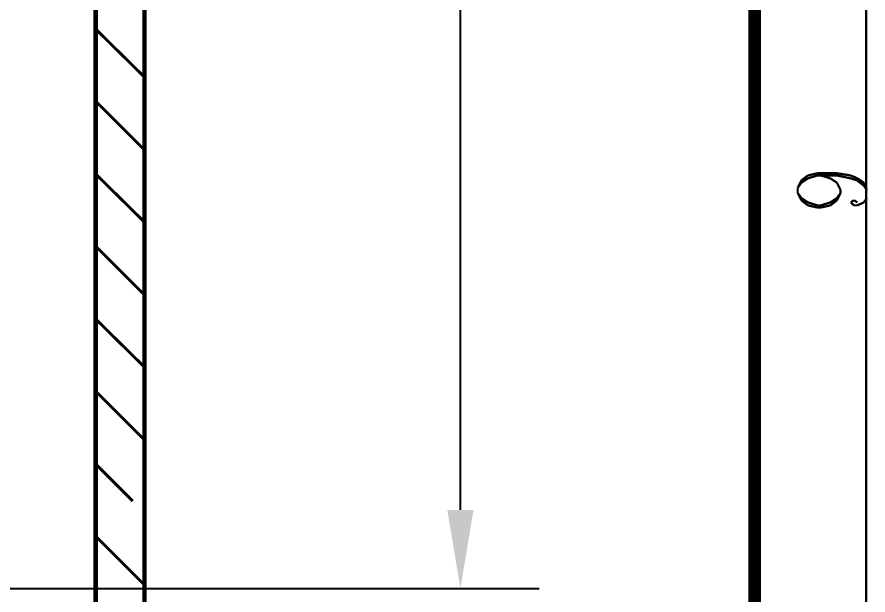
# Model space of a CAD drawing. Extents: x 0.1 to 11.6, y 0.3 to 16.2.
# Drawn here: x 9.627 to 11.574, y 10.324 to 11.646 of the extents above; entities that cross this region are included whole.
import ezdxf

# ---------------------------------------------------------------- set-up
doc = ezdxf.new("R2010")
doc.units = 0
doc.header["$MEASUREMENT"] = 0
doc.dimstyles.get("Standard").update_dxf_attribs({"dimtxt": 0.18, "dimasz": 0.18, "dimexe": 0.18, "dimexo": 0.0625, "dimgap": 0.09, "dimtad": 0, "dimtih": 1, "dimtoh": 1, "dimdec": 4, "dimzin": 0, "dimdsep": 46, "dimtxsty": 'Standard', "dimcen": 0.09, "dimadec": 0, "dimazin": 0, "dimtfac": 1, "dimtdec": 4, "dimtofl": 0, "dimtmove": 0, "dimatfit": 3, "dimfxl": 1, "dimtolj": 1, "dimtzin": 0, "dimarcsym": 0})

# ---------------------------------------------------------------- blocks, each defined once
blk = doc.blocks.new('*D1')
at = {"color": 0, "linetype": 'Continuous', "lineweight": -2, "transparency": 16777216}
for p, q in [((9.5375, 13.8317), (10.8215, 13.8317)), ((10.6415, 13.6517), (10.6415, 12.265)), ((10.6415, 10.5183), (10.6415, 11.905)), ((9.4908, 10.3383), (10.8215, 10.3383))]:
    blk.add_line(p, q, dxfattribs=at)
at = {"color": 0, "linetype": 'Continuous', "transparency": 16777216}
for points in [[(10.6115, 13.6517), (10.6715, 13.6517), (10.6415, 13.8317)], [(10.6115, 10.5183), (10.6715, 10.5183), (10.6415, 10.3383)]]:
    blk.add_solid(points, dxfattribs=at)
at = {"layer": 'Defpoints', "color": 0, "linetype": 'Continuous', "transparency": 16777216}
for p in [(9.475, 13.8317), (9.4283, 10.3383), (10.6415, 10.3383)]:
    blk.add_point(p, dxfattribs=at)
at = {"color": 0, "linetype": 'Continuous', "transparency": 16777216, "insert": (10.6415, 12.085), "char_height": 0.18, "attachment_point": 5}
blk.add_mtext('\\A1;varB', dxfattribs=at)

msp = doc.modelspace()

# ---------------------------------------------------------------- linework, layer by layer
at = {"color": 0, "const_width": 0.005208}
msp.add_lwpolyline([(0.155003, 16.22), (11.57, 16.22), (11.57, 0.310004), (0.155003, 0.310004), (0.155003, 16.22)], close=True, dxfattribs=at)
at = {"color": 0}
for points, const_width in [([(11.315, 16.02), (11.315, 0.516656)], 0.028333), ([(9.91835, 12.2217), (9.91835, 14.365), (9.16, 14.365), (9.16, 13.995), (8.34169, 13.995), (7.97, 12.415), (7.57167, 12.375), (7.57167, 11.8117), (7.97, 11.7717), (8.34169, 10.19), (9.16, 10.19), (9.16, 9.82167), (9.91835, 9.82167), (9.91835, 11.9633)], 0.01), ([(9.80664, 11.9633), (9.80664, 9.96832), (9.30832, 9.96832), (9.30832, 10.19), (9.47499, 10.19), (9.54833, 10.265), (9.54833, 10.3383)], 0.01), ([(9.91835, 11.5084), (9.80664, 11.6183)], 0.006667), ([(9.91835, 11.3417), (9.80664, 11.4533)], 0.006667), ([(9.91835, 11.1767), (9.80664, 11.2867)], 0.006667), ([(11.4367, 11.2833), (11.4217, 11.2717)], 0.005208), ([(11.4367, 11.2767), (11.4217, 11.2667)], 0.005208), ([(11.4583, 11.2884), (11.4367, 11.2833)], 0.005208), ([(11.4583, 11.2833), (11.4367, 11.2767)], 0.005208), ([(11.5033, 11.2884), (11.4583, 11.2884)], 0.005208), ([(11.5033, 11.2833), (11.4583, 11.2833)], 0.005208), ([(11.4883, 11.2767), (11.4667, 11.2833)], 0.005208), ([(11.5033, 11.2667), (11.4883, 11.2767)], 0.005208), ([(11.535, 11.2833), (11.5033, 11.2884)], 0.005208), ([(11.535, 11.2767), (11.5033, 11.2833)], 0.005208), ([(11.55, 11.2767), (11.535, 11.2833)], 0.005208), ([(11.55, 11.2717), (11.535, 11.2767)], 0.005208), ([(11.565, 11.2667), (11.55, 11.2767)], 0.005208), ([(11.4217, 11.2717), (11.4134, 11.255)], 0.005208), ([(11.4217, 11.2667), (11.4134, 11.255)], 0.005208), ([(11.4134, 11.255), (11.4134, 11.2433)], 0.005208), ([(11.5117, 11.25), (11.5033, 11.2667)], 0.005208), ([(11.565, 11.26), (11.55, 11.2717)], 0.005208), ([(11.5717, 11.25), (11.565, 11.2667)], 0.005208), ([(11.5717, 11.25), (11.565, 11.26)], 0.005208), ([(11.4134, 11.2433), (11.4217, 11.2267)], 0.005208), ([(11.4134, 11.2433), (11.4217, 11.2317)], 0.005208), ([(11.5033, 11.2267), (11.5117, 11.2433)], 0.005208), ([(11.5033, 11.2317), (11.5117, 11.2433)], 0.005208), ([(11.5117, 11.2433), (11.5117, 11.25)], 0.005208), ([(11.4217, 11.2317), (11.4367, 11.2217)], 0.005208), ([(11.4217, 11.2267), (11.4367, 11.215)], 0.005208), ([(11.4367, 11.2217), (11.4583, 11.215)], 0.005208), ([(11.4667, 11.215), (11.4883, 11.2217)], 0.005208), ([(11.4883, 11.2217), (11.5033, 11.2317)], 0.005208), ([(11.4883, 11.215), (11.5033, 11.2267)], 0.005208), ([(11.5417, 11.2267), (11.535, 11.2217)], 0.005208), ([(11.535, 11.2217), (11.5417, 11.215)], 0.005208), ([(11.55, 11.2217), (11.5417, 11.2267)], 0.005208), ([(11.55, 11.215), (11.565, 11.2217)], 0.005208), ([(11.565, 11.2217), (11.5717, 11.2317)], 0.005208), ([(11.4367, 11.215), (11.4583, 11.21)], 0.005208), ([(11.4583, 11.215), (11.4667, 11.215)], 0.005208), ([(11.4583, 11.21), (11.4667, 11.21)], 0.005208), ([(11.4667, 11.21), (11.4883, 11.215)], 0.005208), ([(11.5417, 11.215), (11.55, 11.215)], 0.005208), ([(9.91835, 11.01), (9.80664, 11.1217)], 0.006667), ([(9.91835, 10.845), (9.80664, 10.955)], 0.006667), ([(9.91835, 10.6783), (9.80664, 10.79)], 0.006667), ([(9.89165, 10.5384), (9.80664, 10.6233)], 0.006667), ([(9.91835, 10.3467), (9.80664, 10.4583)], 0.006667)]:
    msp.add_lwpolyline(points, dxfattribs=dict(at, const_width=const_width))

# ---------------------------------------------------------------- dimensions: what is measured, and where the dimension line sits
at = {"linetype": 'Continuous'}
dim = msp.add_linear_dim(base=(10.641455, 10.3383), p1=(9.47499, 13.8317), p2=(9.42833, 10.3383), angle=90, text='varB', dimstyle='Standard', dxfattribs=at)
dim.commit()
dim.dimension.update_dxf_attribs({"geometry": '*D1', "text_midpoint": (10.641455, 12.085)})

doc.saveas('drawing.dxf')
